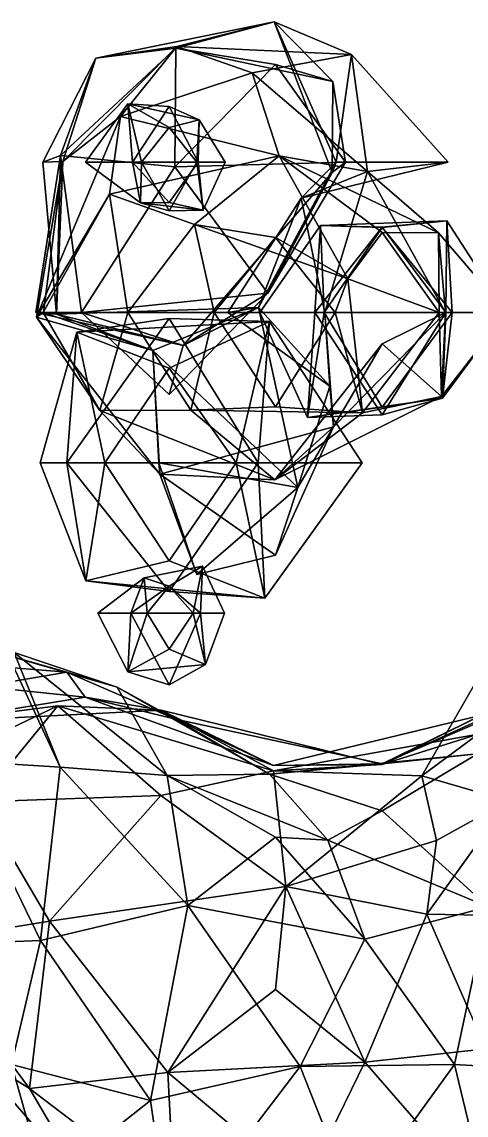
# Model space of a CAD drawing. Extents: x 290034 to 295698, y 4553723 to 4561693.
# Drawn here: x 291553.5 to 291606.1, y 4560611.5 to 4560741 of the extents above; entities that cross this region are included whole.
import ezdxf

# ---------------------------------------------------------------- set-up
doc = ezdxf.new("R2010")
doc.units = 0
doc.layers.add('Au_ppm_Pref_-_0_2', color=7, linetype='CONTINUOUS')

msp = doc.modelspace()

# ---------------------------------------------------------------- linework, layer by layer
at = {"layer": 'Au_ppm_Pref_-_0_2'}
for points in [[(291562.23, 4560736.66, 1639.25), (291583.35, 4560740.97, 1639.4), (291571.7, 4560737.86, 1645.99)], [(291583.35, 4560740.97, 1639.4), (291562.23, 4560736.66, 1639.25), (291571.83, 4560738.04, 1633.19)], [(291583.35, 4560740.97, 1639.4), (291590.29, 4560733.92, 1645.19), (291571.7, 4560737.86, 1645.99)], [(291571.83, 4560738.04, 1633.19), (291592.53, 4560737.09, 1633.31), (291583.35, 4560740.97, 1639.4)], [(291583.35, 4560740.97, 1639.4), (291590.68, 4560724.35, 1638.38), (291590.21, 4560723.12, 1644.28)], [(291592.53, 4560737.09, 1633.31), (291590.68, 4560724.35, 1638.38), (291583.35, 4560740.97, 1639.4)], [(291590.21, 4560723.12, 1644.28), (291590.29, 4560733.92, 1645.19), (291583.35, 4560740.97, 1639.4)], [(291562.23, 4560736.66, 1639.25), (291571.7, 4560737.86, 1645.99), (291558.06, 4560725.14, 1645.45)], [(291571.6, 4560723.81, 1651.58), (291558.06, 4560725.14, 1645.45), (291571.7, 4560737.86, 1645.99)], [(291562.23, 4560736.66, 1639.25), (291558.31, 4560724.41, 1633.32), (291571.83, 4560738.04, 1633.19)], [(291571.83, 4560738.04, 1633.19), (291558.31, 4560724.41, 1633.32), (291565.16, 4560729.74, 1626.47)], [(291565.16, 4560729.74, 1626.47), (291580.73, 4560734.93, 1628.47), (291571.83, 4560738.04, 1633.19)], [(291571.7, 4560737.86, 1645.99), (291583.53, 4560735.92, 1649.05), (291571.6, 4560723.81, 1651.58)], [(291571.7, 4560737.86, 1645.99), (291590.29, 4560733.92, 1645.19), (291583.53, 4560735.92, 1649.05)], [(291571.83, 4560738.04, 1633.19), (291580.73, 4560734.93, 1628.47), (291592.53, 4560737.09, 1633.31)], [(291555.95, 4560724.35, 1639.25), (291562.23, 4560736.66, 1639.25), (291558.06, 4560725.14, 1645.45)], [(291555.95, 4560724.35, 1639.25), (291558.31, 4560724.41, 1633.32), (291562.23, 4560736.66, 1639.25)], [(291592.53, 4560737.09, 1633.31), (291580.73, 4560734.93, 1628.47), (291594.41, 4560723.25, 1627.29)], [(291603.96, 4560724.35, 1633.31), (291590.68, 4560724.35, 1638.38), (291592.53, 4560737.09, 1633.31)], [(291603.96, 4560724.35, 1633.31), (291592.53, 4560737.09, 1633.31), (291594.41, 4560723.25, 1627.29)], [(291580.73, 4560734.93, 1628.47), (291565.16, 4560729.74, 1626.47), (291583.94, 4560725.08, 1621.5)], [(291583.53, 4560735.92, 1649.05), (291591.8, 4560724.35, 1649.09), (291571.6, 4560723.81, 1651.58)], [(291594.41, 4560723.25, 1627.29), (291580.73, 4560734.93, 1628.47), (291583.94, 4560725.08, 1621.5)], [(291590.29, 4560733.92, 1645.19), (291591.8, 4560724.35, 1649.09), (291583.53, 4560735.92, 1649.05)], [(291590.21, 4560723.12, 1644.28), (291591.8, 4560724.35, 1649.09), (291590.29, 4560733.92, 1645.19)], [(291560.99, 4560724.35, 1603.62), (291566.04, 4560731.27, 1603.62), (291567.63, 4560724.35, 1605.17)], [(291566.04, 4560731.27, 1603.62), (291560.99, 4560724.35, 1603.62), (291566.59, 4560724.35, 1601.57)], [(291566.04, 4560731.27, 1603.62), (291570.93, 4560728.46, 1604.99), (291567.63, 4560724.35, 1605.17)], [(291566.04, 4560731.27, 1603.62), (291574.48, 4560729.38, 1603.62), (291570.93, 4560728.46, 1604.99)], [(291566.04, 4560731.27, 1603.62), (291566.59, 4560724.35, 1601.57), (291570.93, 4560730.94, 1601.42)], [(291574.48, 4560729.38, 1603.62), (291566.04, 4560731.27, 1603.62), (291570.93, 4560730.94, 1601.42)], [(291574.35, 4560724.35, 1602), (291570.93, 4560730.94, 1601.42), (291566.59, 4560724.35, 1601.57)], [(291574.35, 4560724.35, 1602), (291574.48, 4560729.38, 1603.62), (291570.93, 4560730.94, 1601.42)], [(291563.84, 4560720.54, 1622.76), (291565.16, 4560729.74, 1626.47), (291555.22, 4560705.99, 1626.77)], [(291558.31, 4560724.41, 1633.32), (291555.22, 4560705.99, 1626.77), (291565.16, 4560729.74, 1626.47)], [(291563.84, 4560720.54, 1622.76), (291583.94, 4560725.08, 1621.5), (291565.16, 4560729.74, 1626.47)], [(291574.21, 4560724.35, 1605.17), (291567.63, 4560724.35, 1605.17), (291570.93, 4560728.46, 1604.99)], [(291574.48, 4560729.38, 1603.62), (291574.21, 4560724.35, 1605.17), (291570.93, 4560728.46, 1604.99)], [(291574.48, 4560729.38, 1603.62), (291577.56, 4560724.35, 1603.62), (291574.21, 4560724.35, 1605.17)], [(291574.35, 4560724.35, 1602), (291577.56, 4560724.35, 1603.62), (291574.48, 4560729.38, 1603.62)], [(291557.57, 4560706.35, 1639.33), (291558.06, 4560725.14, 1645.45), (291555.14, 4560706.54, 1645.19)], [(291555.14, 4560706.54, 1645.19), (291558.06, 4560725.14, 1645.45), (291560.53, 4560706.54, 1650.1)], [(291558.31, 4560724.41, 1633.32), (291556.05, 4560706.54, 1633.31), (291555.22, 4560705.99, 1626.77)], [(291555.95, 4560724.35, 1639.25), (291558.06, 4560725.14, 1645.45), (291557.57, 4560706.35, 1639.33)], [(291557.57, 4560706.35, 1639.33), (291558.31, 4560724.41, 1633.32), (291555.95, 4560724.35, 1639.25)], [(291558.31, 4560724.41, 1633.32), (291557.57, 4560706.35, 1639.33), (291556.05, 4560706.54, 1633.31)], [(291558.06, 4560725.14, 1645.45), (291571.6, 4560723.81, 1651.58), (291560.53, 4560706.54, 1650.1)], [(291567.52, 4560719.53, 1603.62), (291560.99, 4560724.35, 1603.62), (291567.63, 4560724.35, 1605.17)], [(291560.99, 4560724.35, 1603.62), (291567.52, 4560719.53, 1603.62), (291566.59, 4560724.35, 1601.57)], [(291563.84, 4560720.54, 1622.76), (291573.92, 4560716.98, 1616.54), (291583.94, 4560725.08, 1621.5)], [(291574.35, 4560724.35, 1602), (291566.59, 4560724.35, 1601.57), (291570.93, 4560719.57, 1602.02)], [(291567.52, 4560719.53, 1603.62), (291570.93, 4560719.57, 1602.02), (291566.59, 4560724.35, 1601.57)], [(291567.52, 4560719.53, 1603.62), (291567.63, 4560724.35, 1605.17), (291570.93, 4560718.57, 1605.55)], [(291570.93, 4560718.57, 1605.55), (291567.63, 4560724.35, 1605.17), (291574.21, 4560724.35, 1605.17)], [(291574.35, 4560724.35, 1602), (291570.93, 4560719.57, 1602.02), (291574.96, 4560718.66, 1603.62)], [(291574.96, 4560718.66, 1603.62), (291570.93, 4560718.57, 1605.55), (291574.21, 4560724.35, 1605.17)], [(291591.8, 4560724.35, 1649.09), (291582.6, 4560708.83, 1649.93), (291571.6, 4560723.81, 1651.58)], [(291592.08, 4560710.54, 1615.5), (291583.94, 4560725.08, 1621.5), (291573.92, 4560716.98, 1616.54)], [(291577.56, 4560724.35, 1603.62), (291574.96, 4560718.66, 1603.62), (291574.21, 4560724.35, 1605.17)], [(291574.35, 4560724.35, 1602), (291574.96, 4560718.66, 1603.62), (291577.56, 4560724.35, 1603.62)], [(291586.55, 4560720.08, 1633.31), (291581.5, 4560707.12, 1639.34), (291590.68, 4560724.35, 1638.38)], [(291590.21, 4560723.12, 1644.28), (291590.68, 4560724.35, 1638.38), (291581.5, 4560707.12, 1639.34)], [(291590.21, 4560723.12, 1644.28), (291582.6, 4560708.83, 1649.93), (291591.8, 4560724.35, 1649.09)], [(291594.41, 4560723.25, 1627.29), (291583.94, 4560725.08, 1621.5), (291602.81, 4560715.99, 1621.44)], [(291583.94, 4560725.08, 1621.5), (291592.08, 4560710.54, 1615.5), (291596.13, 4560716.03, 1618.27)], [(291602.81, 4560715.99, 1621.44), (291583.94, 4560725.08, 1621.5), (291596.13, 4560716.03, 1618.27)], [(291603.96, 4560724.35, 1633.31), (291586.55, 4560720.08, 1633.31), (291590.68, 4560724.35, 1638.38)], [(291603.96, 4560724.35, 1633.31), (291594.41, 4560723.25, 1627.29), (291586.55, 4560720.08, 1633.31)], [(291582.6, 4560708.83, 1649.93), (291560.53, 4560706.54, 1650.1), (291571.6, 4560723.81, 1651.58)], [(291590.21, 4560723.12, 1644.28), (291572.59, 4560702.61, 1645), (291582.6, 4560708.83, 1649.93)], [(291572.59, 4560702.61, 1645), (291590.21, 4560723.12, 1644.28), (291581.5, 4560707.12, 1639.34)], [(291589.34, 4560706.54, 1630.11), (291586.55, 4560720.08, 1633.31), (291594.41, 4560723.25, 1627.29)], [(291603.63, 4560706.54, 1626), (291589.34, 4560706.54, 1630.11), (291594.41, 4560723.25, 1627.29)], [(291603.63, 4560706.54, 1626), (291594.41, 4560723.25, 1627.29), (291602.81, 4560715.99, 1621.44)], [(291563.84, 4560720.54, 1622.76), (291555.22, 4560705.99, 1626.77), (291556, 4560706.54, 1621.44)], [(291563.84, 4560720.54, 1622.76), (291556, 4560706.54, 1621.44), (291566.01, 4560706.54, 1616.46)], [(291563.84, 4560720.54, 1622.76), (291566.01, 4560706.54, 1616.46), (291573.92, 4560716.98, 1616.54)], [(291567.52, 4560719.53, 1603.62), (291574.96, 4560718.66, 1603.62), (291570.93, 4560719.57, 1602.02)], [(291574.96, 4560718.66, 1603.62), (291567.52, 4560719.53, 1603.62), (291570.93, 4560718.57, 1605.55)], [(291586.55, 4560720.08, 1633.31), (291577.87, 4560706.54, 1633.31), (291581.5, 4560707.12, 1639.34)], [(291586.55, 4560720.08, 1633.31), (291589.34, 4560706.54, 1630.11), (291577.87, 4560706.54, 1633.31)], [(291566.01, 4560706.54, 1616.46), (291576.26, 4560706.54, 1612.07), (291573.92, 4560716.98, 1616.54)], [(291573.92, 4560716.98, 1616.54), (291576.26, 4560706.54, 1612.07), (291583.53, 4560715.44, 1612.53)], [(291592.08, 4560710.54, 1615.5), (291573.92, 4560716.98, 1616.54), (291583.53, 4560715.44, 1612.53)], [(291588.85, 4560716.83, 1597.68), (291588.15, 4560706.54, 1601.44), (291581.65, 4560706.54, 1597.68)], [(291588.85, 4560716.83, 1597.68), (291581.65, 4560706.54, 1597.68), (291589.26, 4560706.54, 1594.44)], [(291588.85, 4560716.83, 1597.68), (291596.13, 4560716.65, 1601.05), (291588.15, 4560706.54, 1601.44)], [(291603.69, 4560706.54, 1601.24), (291588.15, 4560706.54, 1601.44), (291596.13, 4560716.65, 1601.05)], [(291588.85, 4560716.83, 1597.68), (291603.8, 4560717.38, 1597.68), (291596.13, 4560716.65, 1601.05)], [(291588.85, 4560716.83, 1597.68), (291596.13, 4560716.61, 1594.32), (291603.8, 4560717.38, 1597.68)], [(291588.85, 4560716.83, 1597.68), (291589.26, 4560706.54, 1594.44), (291596.13, 4560716.61, 1594.32)], [(291596.13, 4560716.61, 1594.32), (291589.26, 4560706.54, 1594.44), (291604.43, 4560706.54, 1593.76)], [(291603.8, 4560717.38, 1597.68), (291603.69, 4560706.54, 1601.24), (291596.13, 4560716.65, 1601.05)], [(291603.8, 4560717.38, 1597.68), (291596.13, 4560716.61, 1594.32), (291604.43, 4560706.54, 1593.76)], [(291603.8, 4560717.38, 1597.68), (291610.85, 4560706.54, 1597.68), (291603.69, 4560706.54, 1601.24)], [(291610.85, 4560706.54, 1597.68), (291603.8, 4560717.38, 1597.68), (291604.43, 4560706.54, 1593.76)], [(291583.53, 4560715.44, 1612.53), (291576.26, 4560706.54, 1612.07), (291590.58, 4560706.54, 1612.17)], [(291592.08, 4560710.54, 1615.5), (291583.53, 4560715.44, 1612.53), (291590.58, 4560706.54, 1612.17)], [(291602.9, 4560706.54, 1618.24), (291596.13, 4560716.03, 1618.27), (291592.08, 4560710.54, 1615.5)], [(291602.9, 4560706.54, 1618.24), (291602.81, 4560715.99, 1621.44), (291596.13, 4560716.03, 1618.27)], [(291602.9, 4560706.54, 1618.24), (291610.9, 4560706.54, 1621.44), (291602.81, 4560715.99, 1621.44)], [(291603.63, 4560706.54, 1626), (291602.81, 4560715.99, 1621.44), (291610.9, 4560706.54, 1621.44)], [(291592.08, 4560710.54, 1615.5), (291590.58, 4560706.54, 1612.17), (291593.8, 4560694.64, 1616.37)], [(291602.9, 4560706.54, 1618.24), (291592.08, 4560710.54, 1615.5), (291593.8, 4560694.64, 1616.37)], [(291570.93, 4560696.83, 1648.43), (291560.53, 4560706.54, 1650.1), (291582.6, 4560708.83, 1649.93)], [(291572.59, 4560702.61, 1645), (291570.93, 4560696.83, 1648.43), (291582.6, 4560708.83, 1649.93)], [(291572.59, 4560702.61, 1645), (291557.57, 4560706.35, 1639.33), (291555.14, 4560706.54, 1645.19)], [(291555.14, 4560706.54, 1645.19), (291560.53, 4560706.54, 1650.1), (291572.59, 4560702.61, 1645)], [(291556.05, 4560706.54, 1633.31), (291568.99, 4560702.03, 1633.9), (291555.22, 4560705.99, 1626.77)], [(291556, 4560706.54, 1621.44), (291555.22, 4560705.99, 1626.77), (291562.72, 4560694.93, 1621.44)], [(291556, 4560706.54, 1621.44), (291562.72, 4560694.93, 1621.44), (291566.01, 4560706.54, 1616.46)], [(291556.05, 4560706.54, 1633.31), (291557.57, 4560706.35, 1639.33), (291568.99, 4560702.03, 1633.9)], [(291581.5, 4560707.12, 1639.34), (291557.57, 4560706.35, 1639.33), (291572.59, 4560702.61, 1645)], [(291568.99, 4560702.03, 1633.9), (291557.57, 4560706.35, 1639.33), (291581.5, 4560707.12, 1639.34)], [(291572.59, 4560702.61, 1645), (291560.53, 4560706.54, 1650.1), (291570.93, 4560696.83, 1648.43)], [(291562.72, 4560694.93, 1621.44), (291573.5, 4560694.95, 1616.36), (291566.01, 4560706.54, 1616.46)], [(291566.01, 4560706.54, 1616.46), (291573.5, 4560694.95, 1616.36), (291576.26, 4560706.54, 1612.07)], [(291586.15, 4560685.8, 1634.53), (291568.99, 4560702.03, 1633.9), (291581.5, 4560707.12, 1639.34)], [(291573.5, 4560694.95, 1616.36), (291583.53, 4560695.38, 1611.78), (291576.26, 4560706.54, 1612.07)], [(291590.58, 4560706.54, 1612.17), (291576.26, 4560706.54, 1612.07), (291583.53, 4560695.38, 1611.78)], [(291577.87, 4560706.54, 1633.31), (291589.95, 4560697.8, 1633.31), (291581.5, 4560707.12, 1639.34)], [(291577.87, 4560706.54, 1633.31), (291589.34, 4560706.54, 1630.11), (291589.95, 4560697.8, 1633.31)], [(291586.15, 4560685.8, 1634.53), (291581.5, 4560707.12, 1639.34), (291589.95, 4560697.8, 1633.31)], [(291581.65, 4560706.54, 1597.68), (291588.15, 4560706.54, 1601.44), (291587.32, 4560694.08, 1597.68)], [(291581.65, 4560706.54, 1597.68), (291587.32, 4560694.08, 1597.68), (291589.26, 4560706.54, 1594.44)], [(291593.8, 4560694.64, 1616.37), (291590.58, 4560706.54, 1612.17), (291583.53, 4560695.38, 1611.78)], [(291587.32, 4560694.08, 1597.68), (291588.15, 4560706.54, 1601.44), (291596.13, 4560694.41, 1601.72)], [(291587.32, 4560694.08, 1597.68), (291596.13, 4560695.33, 1593.94), (291589.26, 4560706.54, 1594.44)], [(291596.13, 4560694.41, 1601.72), (291588.15, 4560706.54, 1601.44), (291603.69, 4560706.54, 1601.24)], [(291604.43, 4560706.54, 1593.76), (291589.26, 4560706.54, 1594.44), (291596.13, 4560695.33, 1593.94)], [(291590.39, 4560692.99, 1628.66), (291589.95, 4560697.8, 1633.31), (291589.34, 4560706.54, 1630.11)], [(291590.39, 4560692.99, 1628.66), (291589.34, 4560706.54, 1630.11), (291603.63, 4560706.54, 1626)], [(291596.13, 4560702.81, 1622.68), (291590.39, 4560692.99, 1628.66), (291603.63, 4560706.54, 1626)], [(291602.9, 4560706.54, 1618.24), (291593.8, 4560694.64, 1616.37), (291603.18, 4560696.57, 1621.44)], [(291596.13, 4560702.81, 1622.68), (291603.63, 4560706.54, 1626), (291603.18, 4560696.57, 1621.44)], [(291603.3, 4560696.4, 1597.68), (291596.13, 4560694.41, 1601.72), (291603.69, 4560706.54, 1601.24)], [(291603.3, 4560696.4, 1597.68), (291604.43, 4560706.54, 1593.76), (291596.13, 4560695.33, 1593.94)], [(291602.9, 4560706.54, 1618.24), (291603.18, 4560696.57, 1621.44), (291610.9, 4560706.54, 1621.44)], [(291603.63, 4560706.54, 1626), (291610.9, 4560706.54, 1621.44), (291603.18, 4560696.57, 1621.44)], [(291610.85, 4560706.54, 1597.68), (291603.3, 4560696.4, 1597.68), (291603.69, 4560706.54, 1601.24)], [(291603.3, 4560696.4, 1597.68), (291610.85, 4560706.54, 1597.68), (291604.43, 4560706.54, 1593.76)], [(291555.22, 4560705.99, 1626.77), (291568.99, 4560702.03, 1633.9), (291569.82, 4560687.38, 1627.17)], [(291555.22, 4560705.99, 1626.77), (291569.82, 4560687.38, 1627.17), (291562.72, 4560694.93, 1621.44)], [(291558.8, 4560688.72, 1574.14), (291581.44, 4560688.72, 1574.91), (291570.93, 4560705.84, 1574.15)], [(291558.8, 4560688.72, 1574.14), (291570.93, 4560705.84, 1574.15), (291559.98, 4560704.2, 1579.86)], [(291582.79, 4560705.49, 1579.86), (291559.98, 4560704.2, 1579.86), (291570.93, 4560705.84, 1574.15)], [(291559.98, 4560704.2, 1579.86), (291582.79, 4560705.49, 1579.86), (291570.93, 4560699.96, 1583.61)], [(291582.79, 4560705.49, 1579.86), (291570.93, 4560705.84, 1574.15), (291581.44, 4560688.72, 1574.91)], [(291578.84, 4560688.72, 1583.59), (291570.93, 4560699.96, 1583.61), (291582.79, 4560705.49, 1579.86)], [(291578.84, 4560688.72, 1583.59), (291582.79, 4560705.49, 1579.86), (291593.77, 4560688.72, 1579.86)], [(291593.77, 4560688.72, 1579.86), (291582.79, 4560705.49, 1579.86), (291581.44, 4560688.72, 1574.91)], [(291558.8, 4560688.72, 1574.14), (291559.98, 4560704.2, 1579.86), (291555.63, 4560688.72, 1579.86)], [(291555.63, 4560688.72, 1579.86), (291559.98, 4560704.2, 1579.86), (291563.29, 4560688.72, 1583.46)], [(291559.98, 4560704.2, 1579.86), (291570.93, 4560699.96, 1583.61), (291563.29, 4560688.72, 1583.46)], [(291590.39, 4560692.99, 1628.66), (291596.13, 4560702.81, 1622.68), (291583.45, 4560686.71, 1620.72)], [(291596.13, 4560702.81, 1622.68), (291603.18, 4560696.57, 1621.44), (291583.45, 4560686.71, 1620.72)], [(291569.69, 4560688.72, 1633.31), (291568.99, 4560702.03, 1633.9), (291586.15, 4560685.8, 1634.53)], [(291568.99, 4560702.03, 1633.9), (291569.69, 4560688.72, 1633.31), (291569.82, 4560687.38, 1627.17)], [(291578.84, 4560688.72, 1583.59), (291563.29, 4560688.72, 1583.46), (291570.93, 4560699.96, 1583.61)], [(291590.39, 4560692.99, 1628.66), (291586.15, 4560685.8, 1634.53), (291589.95, 4560697.8, 1633.31)], [(291593.8, 4560694.64, 1616.37), (291583.45, 4560686.71, 1620.72), (291603.18, 4560696.57, 1621.44)], [(291603.3, 4560696.4, 1597.68), (291587.32, 4560694.08, 1597.68), (291596.13, 4560694.41, 1601.72)], [(291587.32, 4560694.08, 1597.68), (291603.3, 4560696.4, 1597.68), (291596.13, 4560695.33, 1593.94)], [(291573.5, 4560694.95, 1616.36), (291562.72, 4560694.93, 1621.44), (291583.45, 4560686.71, 1620.72)], [(291562.72, 4560694.93, 1621.44), (291569.82, 4560687.38, 1627.17), (291583.45, 4560686.71, 1620.72)], [(291573.5, 4560694.95, 1616.36), (291593.8, 4560694.64, 1616.37), (291583.53, 4560695.38, 1611.78)], [(291573.5, 4560694.95, 1616.36), (291583.45, 4560686.71, 1620.72), (291593.8, 4560694.64, 1616.37)], [(291590.39, 4560692.99, 1628.66), (291569.82, 4560687.38, 1627.17), (291583.53, 4560677.77, 1629.67)], [(291590.39, 4560692.99, 1628.66), (291583.45, 4560686.71, 1620.72), (291569.82, 4560687.38, 1627.17)], [(291590.39, 4560692.99, 1628.66), (291583.53, 4560677.77, 1629.67), (291586.15, 4560685.8, 1634.53)], [(291558.8, 4560688.72, 1574.14), (291555.63, 4560688.72, 1579.86), (291561.04, 4560674.73, 1579.86)], [(291561.04, 4560674.73, 1579.86), (291555.63, 4560688.72, 1579.86), (291563.29, 4560688.72, 1583.46)], [(291558.8, 4560688.72, 1574.14), (291561.04, 4560674.73, 1579.86), (291570.93, 4560673.47, 1574.78)], [(291558.8, 4560688.72, 1574.14), (291570.93, 4560673.47, 1574.78), (291581.44, 4560688.72, 1574.91)], [(291561.04, 4560674.73, 1579.86), (291563.29, 4560688.72, 1583.46), (291570.93, 4560677.11, 1583.73)], [(291578.84, 4560688.72, 1583.59), (291570.93, 4560677.11, 1583.73), (291563.29, 4560688.72, 1583.46)], [(291574.18, 4560675.5, 1633.31), (291569.69, 4560688.72, 1633.31), (291586.15, 4560685.8, 1634.53)], [(291574.18, 4560675.5, 1633.31), (291569.82, 4560687.38, 1627.17), (291569.69, 4560688.72, 1633.31)], [(291578.84, 4560688.72, 1583.59), (291582.25, 4560672.71, 1579.86), (291570.93, 4560677.11, 1583.73)], [(291582.25, 4560672.71, 1579.86), (291581.44, 4560688.72, 1574.91), (291570.93, 4560673.47, 1574.78)], [(291578.84, 4560688.72, 1583.59), (291593.77, 4560688.72, 1579.86), (291582.25, 4560672.71, 1579.86)], [(291582.25, 4560672.71, 1579.86), (291593.77, 4560688.72, 1579.86), (291581.44, 4560688.72, 1574.91)], [(291574.18, 4560675.5, 1633.31), (291583.53, 4560677.77, 1629.67), (291569.82, 4560687.38, 1627.17)], [(291574.18, 4560675.5, 1633.31), (291586.15, 4560685.8, 1634.53), (291583.53, 4560677.77, 1629.67)], [(291582.25, 4560672.71, 1579.86), (291561.04, 4560674.73, 1579.86), (291570.93, 4560677.11, 1583.73)], [(291574.88, 4560676.48, 1597.68), (291570.93, 4560674.13, 1598.75), (291567.96, 4560675.1, 1597.68)], [(291574.88, 4560676.48, 1597.68), (291567.96, 4560675.1, 1597.68), (291570.93, 4560674.13, 1596.6)], [(291574.62, 4560670.9, 1599.42), (291570.93, 4560674.13, 1598.75), (291574.88, 4560676.48, 1597.68)], [(291574.88, 4560676.48, 1597.68), (291570.93, 4560674.13, 1596.6), (291573.75, 4560670.9, 1596.35)], [(291574.88, 4560676.48, 1597.68), (291573.75, 4560670.9, 1596.35), (291577.47, 4560670.9, 1597.68)], [(291574.62, 4560670.9, 1599.42), (291574.88, 4560676.48, 1597.68), (291577.47, 4560670.9, 1597.68)], [(291561.04, 4560674.73, 1579.86), (291582.25, 4560672.71, 1579.86), (291570.93, 4560673.47, 1574.78)], [(291562.45, 4560670.9, 1597.68), (291567.96, 4560675.1, 1597.68), (291566.37, 4560670.9, 1599.83)], [(291567.96, 4560675.1, 1597.68), (291562.45, 4560670.9, 1597.68), (291568.31, 4560670.9, 1596.44)], [(291567.96, 4560675.1, 1597.68), (291570.93, 4560674.13, 1598.75), (291566.37, 4560670.9, 1599.83)], [(291574.62, 4560670.9, 1599.42), (291566.37, 4560670.9, 1599.83), (291570.93, 4560674.13, 1598.75)], [(291567.96, 4560675.1, 1597.68), (291568.31, 4560670.9, 1596.44), (291570.93, 4560674.13, 1596.6)], [(291570.93, 4560674.13, 1596.6), (291568.31, 4560670.9, 1596.44), (291573.75, 4560670.9, 1596.35)], [(291548.43, 4560673.27, 1609.37), (291545.32, 4560653.47, 1603.91), (291558, 4560652.68, 1609.62)], [(291552.56, 4560666.24, 1616.26), (291548.43, 4560673.27, 1609.37), (291558, 4560652.68, 1609.62)], [(291566.03, 4560663.97, 1597.68), (291562.45, 4560670.9, 1597.68), (291566.37, 4560670.9, 1599.83)], [(291562.45, 4560670.9, 1597.68), (291566.03, 4560663.97, 1597.68), (291568.31, 4560670.9, 1596.44)], [(291566.03, 4560663.97, 1597.68), (291566.37, 4560670.9, 1599.83), (291570.93, 4560662.43, 1600.5)], [(291566.03, 4560663.97, 1597.68), (291570.93, 4560666.64, 1596.26), (291568.31, 4560670.9, 1596.44)], [(291574.62, 4560670.9, 1599.42), (291570.93, 4560662.43, 1600.5), (291566.37, 4560670.9, 1599.83)], [(291573.75, 4560670.9, 1596.35), (291568.31, 4560670.9, 1596.44), (291570.93, 4560666.64, 1596.26)], [(291574.62, 4560670.9, 1599.42), (291575.21, 4560664.84, 1597.68), (291570.93, 4560662.43, 1600.5)], [(291575.21, 4560664.84, 1597.68), (291573.75, 4560670.9, 1596.35), (291570.93, 4560666.64, 1596.26)], [(291575.21, 4560664.84, 1597.68), (291577.47, 4560670.9, 1597.68), (291573.75, 4560670.9, 1596.35)], [(291574.62, 4560670.9, 1599.42), (291577.47, 4560670.9, 1597.68), (291575.21, 4560664.84, 1597.68)], [(291611.05, 4560648.69, 1654.51), (291600.83, 4560651.65, 1649.96), (291611.3, 4560669.8, 1650.67)], [(291607.51, 4560656.59, 1644.59), (291611.3, 4560669.8, 1650.67), (291600.83, 4560651.65, 1649.96)], [(291558.79, 4560663.93, 1627.26), (291534.9, 4560665.86, 1626.53), (291545.05, 4560667.85, 1620.98)], [(291558.79, 4560663.93, 1627.26), (291545.05, 4560667.85, 1620.98), (291564.74, 4560662.15, 1621.44)], [(291564.74, 4560662.15, 1621.44), (291545.05, 4560667.85, 1620.98), (291552.56, 4560666.24, 1616.26)], [(291564.74, 4560662.15, 1621.44), (291552.56, 4560666.24, 1616.26), (291570.68, 4560651.68, 1615.31)], [(291570.68, 4560651.68, 1615.31), (291552.56, 4560666.24, 1616.26), (291558, 4560652.68, 1609.62)], [(291566.03, 4560663.97, 1597.68), (291575.21, 4560664.84, 1597.68), (291570.93, 4560666.64, 1596.26)], [(291558.79, 4560663.93, 1627.26), (291548.79, 4560662.22, 1631.86), (291534.9, 4560665.86, 1626.53)], [(291575.21, 4560664.84, 1597.68), (291566.03, 4560663.97, 1597.68), (291570.93, 4560662.43, 1600.5)], [(291560.96, 4560660.95, 1634.7), (291548.79, 4560662.22, 1631.86), (291558.79, 4560663.93, 1627.26)], [(291571.67, 4560658.37, 1627.06), (291560.96, 4560660.95, 1634.7), (291558.79, 4560663.93, 1627.26)], [(291564.74, 4560662.15, 1621.44), (291571.67, 4560658.37, 1627.06), (291558.79, 4560663.93, 1627.26)], [(291548.79, 4560662.22, 1631.86), (291560.96, 4560660.95, 1634.7), (291543.04, 4560658.05, 1639.36)], [(291560.96, 4560660.95, 1634.7), (291569.98, 4560659.41, 1639.23), (291543.04, 4560658.05, 1639.36)], [(291569.98, 4560659.41, 1639.23), (291560.96, 4560660.95, 1634.7), (291583.26, 4560652.87, 1633.28)], [(291560.96, 4560660.95, 1634.7), (291571.67, 4560658.37, 1627.06), (291583.26, 4560652.87, 1633.28)], [(291582.8, 4560651.83, 1621.44), (291571.67, 4560658.37, 1627.06), (291564.74, 4560662.15, 1621.44)], [(291582.8, 4560651.83, 1621.44), (291564.74, 4560662.15, 1621.44), (291570.68, 4560651.68, 1615.31)], [(291596.13, 4560653.08, 1627.37), (291615.47, 4560661.37, 1627.37), (291607.9, 4560658.84, 1633.1)], [(291596.13, 4560653.08, 1627.37), (291607.45, 4560654.26, 1620.99), (291615.47, 4560661.37, 1627.37)], [(291615.21, 4560661.73, 1639.25), (291607.51, 4560656.59, 1644.59), (291596.14, 4560653, 1639.27)], [(291596.14, 4560653, 1639.27), (291607.9, 4560658.84, 1633.1), (291615.21, 4560661.73, 1639.25)], [(291538.31, 4560650.66, 1644.59), (291543.04, 4560658.05, 1639.36), (291557.72, 4560659.95, 1645.45)], [(291538.31, 4560650.66, 1644.59), (291557.72, 4560659.95, 1645.45), (291548.41, 4560648.56, 1650.14)], [(291569.98, 4560659.41, 1639.23), (291557.72, 4560659.95, 1645.45), (291543.04, 4560658.05, 1639.36)], [(291569.94, 4560649.31, 1650.72), (291548.41, 4560648.56, 1650.14), (291557.72, 4560659.95, 1645.45)], [(291583.28, 4560652.24, 1645.28), (291569.94, 4560649.31, 1650.72), (291557.72, 4560659.95, 1645.45)], [(291583.28, 4560652.24, 1645.28), (291557.72, 4560659.95, 1645.45), (291569.98, 4560659.41, 1639.23)], [(291569.98, 4560659.41, 1639.23), (291596.14, 4560653, 1639.27), (291583.28, 4560652.24, 1645.28)], [(291569.98, 4560659.41, 1639.23), (291583.26, 4560652.87, 1633.28), (291596.14, 4560653, 1639.27)], [(291596.13, 4560653.08, 1627.37), (291583.26, 4560652.87, 1633.28), (291571.67, 4560658.37, 1627.06)], [(291596.13, 4560653.08, 1627.37), (291571.67, 4560658.37, 1627.06), (291582.8, 4560651.83, 1621.44)], [(291596.13, 4560653.08, 1627.37), (291607.9, 4560658.84, 1633.1), (291583.26, 4560652.87, 1633.28)], [(291607.9, 4560658.84, 1633.1), (291596.14, 4560653, 1639.27), (291583.26, 4560652.87, 1633.28)], [(291583.28, 4560652.24, 1645.28), (291607.51, 4560656.59, 1644.59), (291600.83, 4560651.65, 1649.96)], [(291607.51, 4560656.59, 1644.59), (291583.28, 4560652.24, 1645.28), (291596.14, 4560653, 1639.27)], [(291542.88, 4560631.63, 1607), (291555.67, 4560632.14, 1605.91), (291545.32, 4560653.47, 1603.91)], [(291545.32, 4560653.47, 1603.91), (291555.67, 4560632.14, 1605.91), (291558, 4560652.68, 1609.62)], [(291596.13, 4560653.08, 1627.37), (291582.8, 4560651.83, 1621.44), (291607.45, 4560654.26, 1620.99)], [(291596.13, 4560647.49, 1617.36), (291607.45, 4560654.26, 1620.99), (291582.8, 4560651.83, 1621.44)], [(291607.45, 4560654.26, 1620.99), (291596.13, 4560647.49, 1617.36), (291608.69, 4560636.11, 1614.37)], [(291558, 4560652.68, 1609.62), (291555.67, 4560632.14, 1605.91), (291573.11, 4560636.27, 1608.16)], [(291570.68, 4560651.68, 1615.31), (291558, 4560652.68, 1609.62), (291573.11, 4560636.27, 1608.16)], [(291584.72, 4560638.54, 1653.08), (291569.94, 4560649.31, 1650.72), (291583.28, 4560652.24, 1645.28)], [(291582.8, 4560651.83, 1621.44), (291570.68, 4560651.68, 1615.31), (291589.71, 4560644.01, 1615.5)], [(291582.8, 4560651.83, 1621.44), (291589.71, 4560644.01, 1615.5), (291596.13, 4560647.49, 1617.36)], [(291600.83, 4560651.65, 1649.96), (291584.72, 4560638.54, 1653.08), (291583.28, 4560652.24, 1645.28)], [(291589.71, 4560644.01, 1615.5), (291570.68, 4560651.68, 1615.31), (291583.53, 4560644.38, 1612.46)], [(291570.68, 4560651.68, 1615.31), (291573.11, 4560636.27, 1608.16), (291583.53, 4560644.38, 1612.46)], [(291602.57, 4560643.97, 1651.13), (291584.72, 4560638.54, 1653.08), (291600.83, 4560651.65, 1649.96)], [(291611.05, 4560648.69, 1654.51), (291602.57, 4560643.97, 1651.13), (291600.83, 4560651.65, 1649.96)], [(291569.94, 4560649.31, 1650.72), (291556.73, 4560634.43, 1652.29), (291548.41, 4560648.56, 1650.14)], [(291569.94, 4560649.31, 1650.72), (291584.72, 4560638.54, 1653.08), (291556.73, 4560634.43, 1652.29)], [(291556.73, 4560634.43, 1652.29), (291541.51, 4560631.96, 1646.42), (291548.41, 4560648.56, 1650.14)], [(291611.05, 4560648.69, 1654.51), (291601.43, 4560635.26, 1654.57), (291602.57, 4560643.97, 1651.13)], [(291611.05, 4560648.69, 1654.51), (291621.13, 4560634.9, 1656.22), (291601.43, 4560635.26, 1654.57)], [(291596.13, 4560647.49, 1617.36), (291589.71, 4560644.01, 1615.5), (291608.69, 4560636.11, 1614.37)], [(291594.09, 4560632.31, 1611.5), (291583.53, 4560644.38, 1612.46), (291573.11, 4560636.27, 1608.16)], [(291589.71, 4560644.01, 1615.5), (291583.53, 4560644.38, 1612.46), (291594.09, 4560632.31, 1611.5)], [(291602.57, 4560643.97, 1651.13), (291601.43, 4560635.26, 1654.57), (291584.72, 4560638.54, 1653.08)], [(291589.71, 4560644.01, 1615.5), (291594.09, 4560632.31, 1611.5), (291608.69, 4560636.11, 1614.37)], [(291584.72, 4560638.54, 1653.08), (291570.75, 4560616.51, 1651.72), (291556.73, 4560634.43, 1652.29)], [(291584.72, 4560638.54, 1653.08), (291583.53, 4560626.35, 1654.1), (291570.75, 4560616.51, 1651.72)], [(291583.53, 4560626.35, 1654.1), (291584.72, 4560638.54, 1653.08), (291594.09, 4560617.71, 1653.84)], [(291601.43, 4560635.26, 1654.57), (291594.09, 4560617.71, 1653.84), (291584.72, 4560638.54, 1653.08)], [(291555.67, 4560632.14, 1605.91), (291568.72, 4560613.2, 1606.07), (291573.11, 4560636.27, 1608.16)], [(291568.72, 4560613.2, 1606.07), (291586.42, 4560617.23, 1608.58), (291573.11, 4560636.27, 1608.16)], [(291594.09, 4560632.31, 1611.5), (291573.11, 4560636.27, 1608.16), (291586.42, 4560617.23, 1608.58)], [(291604.73, 4560617.45, 1611.44), (291608.69, 4560636.11, 1614.37), (291594.09, 4560632.31, 1611.5)], [(291594.09, 4560617.71, 1653.84), (291601.43, 4560635.26, 1654.57), (291608.42, 4560619.29, 1654.94)], [(291608.42, 4560619.29, 1654.94), (291601.43, 4560635.26, 1654.57), (291621.13, 4560634.9, 1656.22)], [(291608.69, 4560636.11, 1614.37), (291604.73, 4560617.45, 1611.44), (291621.77, 4560616.47, 1614.26)], [(291554.38, 4560614.61, 1646.29), (291541.51, 4560631.96, 1646.42), (291556.73, 4560634.43, 1652.29)], [(291554.38, 4560614.61, 1646.29), (291556.73, 4560634.43, 1652.29), (291570.75, 4560616.51, 1651.72)], [(291547.33, 4560618.96, 1639.68), (291541.51, 4560631.96, 1646.42), (291554.38, 4560614.61, 1646.29)], [(291555.67, 4560632.14, 1605.91), (291542.88, 4560631.63, 1607), (291552.24, 4560617.45, 1606.69)], [(291552.24, 4560617.45, 1606.69), (291568.72, 4560613.2, 1606.07), (291555.67, 4560632.14, 1605.91)], [(291594.09, 4560632.31, 1611.5), (291586.42, 4560617.23, 1608.58), (291604.73, 4560617.45, 1611.44)], [(291583.53, 4560626.35, 1654.1), (291594.09, 4560617.71, 1653.84), (291570.75, 4560616.51, 1651.72)], [(291548.46, 4560601.01, 1632.54), (291547.33, 4560618.96, 1639.68), (291561.36, 4560602.69, 1639.17)], [(291547.33, 4560618.96, 1639.68), (291554.38, 4560614.61, 1646.29), (291561.36, 4560602.69, 1639.17)], [(291608.57, 4560601.06, 1650.63), (291594.09, 4560617.71, 1653.84), (291608.42, 4560619.29, 1654.94)], [(291552.24, 4560617.45, 1606.69), (291545.73, 4560609.86, 1606.14), (291556.23, 4560603.37, 1605.85)], [(291552.24, 4560617.45, 1606.69), (291556.23, 4560603.37, 1605.85), (291568.72, 4560613.2, 1606.07)], [(291568.72, 4560613.2, 1606.07), (291571.02, 4560597.02, 1606.86), (291586.42, 4560617.23, 1608.58)], [(291594.09, 4560617.71, 1653.84), (291586.9, 4560602.99, 1650.02), (291570.75, 4560616.51, 1651.72)], [(291592.81, 4560601.02, 1610.4), (291586.42, 4560617.23, 1608.58), (291571.02, 4560597.02, 1606.86)], [(291592.81, 4560601.02, 1610.4), (291604.73, 4560617.45, 1611.44), (291586.42, 4560617.23, 1608.58)], [(291608.57, 4560601.06, 1650.63), (291586.9, 4560602.99, 1650.02), (291594.09, 4560617.71, 1653.84)], [(291608.9, 4560600.06, 1615.61), (291604.73, 4560617.45, 1611.44), (291592.81, 4560601.02, 1610.4)], [(291621.77, 4560616.47, 1614.26), (291604.73, 4560617.45, 1611.44), (291608.9, 4560600.06, 1615.61)], [(291571.53, 4560601.54, 1645.45), (291554.38, 4560614.61, 1646.29), (291570.75, 4560616.51, 1651.72)], [(291571.53, 4560601.54, 1645.45), (291570.75, 4560616.51, 1651.72), (291586.9, 4560602.99, 1650.02)], [(291561.36, 4560602.69, 1639.17), (291554.38, 4560614.61, 1646.29), (291571.53, 4560601.54, 1645.45)], [(291568.72, 4560613.2, 1606.07), (291556.23, 4560603.37, 1605.85), (291571.02, 4560597.02, 1606.86)]]:
    msp.add_3dface(points, dxfattribs=at)

doc.saveas('drawing.dxf')
